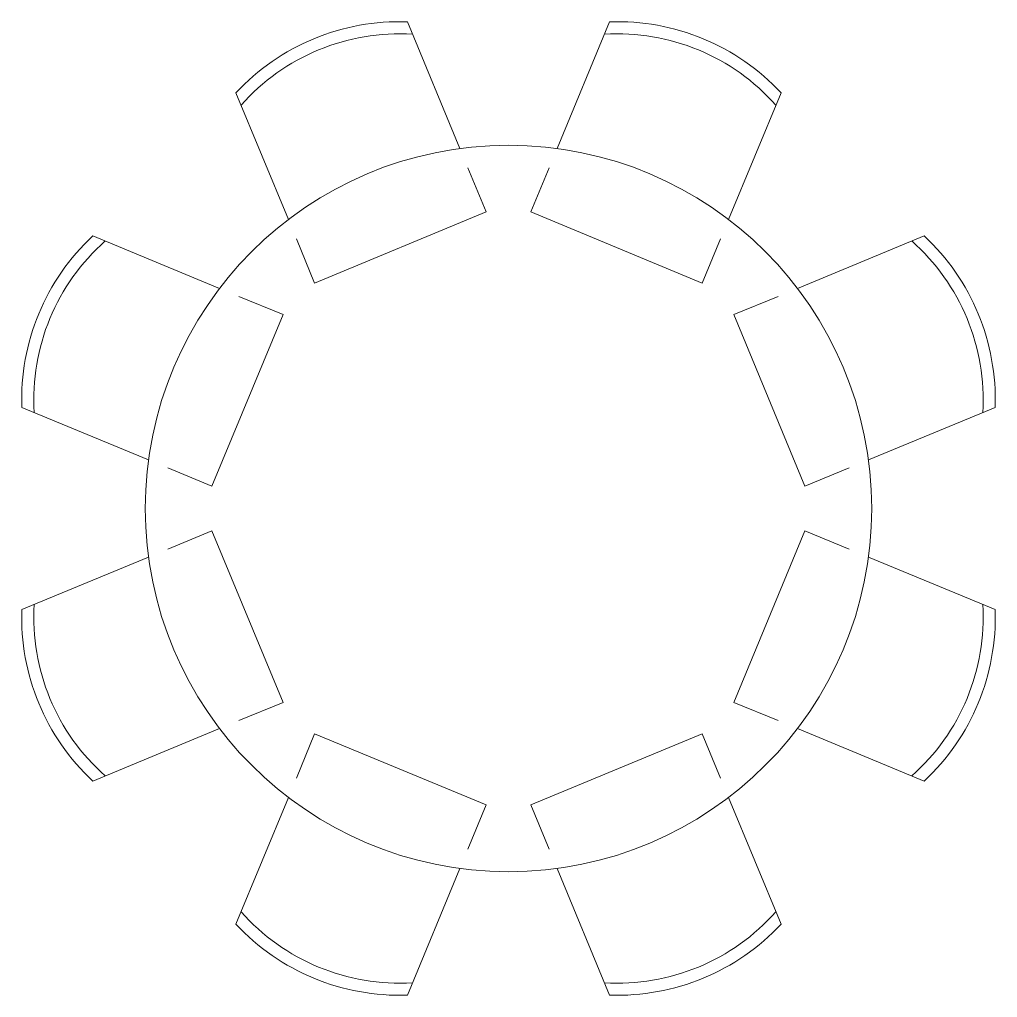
# Model space of a CAD drawing. Header units: inches. Extents: x 35258 to 134537, y 25067 to 83300.
# Drawn here: x 55737.63 to 55739.245, y 26058.87 to 26060.485 of the extents above; entities that cross this region are included whole.
import ezdxf

# ---------------------------------------------------------------- set-up
doc = ezdxf.new("R2010")
doc.units = ezdxf.units.IN
doc.header["$LTSCALE"] = 5
doc.header["$MEASUREMENT"] = 0
doc.layers.add('E. Fixture', color=6, linetype='Continuous', lineweight=20)

# ---------------------------------------------------------------- blocks, each defined once
blk = doc.blocks.new('10')
for p, q in [((4006.8662, 12787.1103), (4006.7362, 12787.4243)), ((4007.2373, 12787.4243), (4007.1072, 12787.1103)), ((4006.3112, 12787.2483), (4006.4412, 12786.9343)), ((4007.5322, 12786.9343), (4007.6622, 12787.2483)), ((4006.9313, 12786.9532), (4006.8861, 12787.0624)), ((4007.0874, 12787.0624), (4007.0421, 12786.9532)), ((4006.5063, 12786.7771), (4006.9313, 12786.9532)), ((4007.0421, 12786.9532), (4007.4671, 12786.7771)), ((4006.2708, 12786.7639), (4005.9568, 12786.894)), ((4008.0166, 12786.894), (4007.7026, 12786.7639)), ((4006.4611, 12786.8864), (4006.5063, 12786.7771)), ((4007.4671, 12786.7771), (4007.5123, 12786.8864)), ((4006.428, 12786.6988), (4006.3187, 12786.7441)), ((4007.6547, 12786.7441), (4007.5454, 12786.6988)), ((4006.252, 12786.2738), (4006.428, 12786.6988)), ((4007.5454, 12786.6988), (4007.7214, 12786.2738)), ((4005.7808, 12786.469), (4006.0948, 12786.3389)), ((4007.8786, 12786.3389), (4008.1926, 12786.469)), ((4006.1427, 12786.3191), (4006.252, 12786.2738)), ((4007.7214, 12786.2738), (4007.8307, 12786.3191)), ((4006.252, 12786.163), (4006.1427, 12786.1178)), ((4006.428, 12785.7381), (4006.252, 12786.163)), ((4007.7214, 12786.163), (4007.5454, 12785.7381)), ((4007.8307, 12786.1178), (4007.7214, 12786.163)), ((4006.0948, 12786.0979), (4005.7808, 12785.9679)), ((4008.1926, 12785.9679), (4007.8786, 12786.0979)), ((4006.3187, 12785.6928), (4006.428, 12785.7381)), ((4007.5454, 12785.7381), (4007.6547, 12785.6928)), ((4005.9568, 12785.5429), (4006.2708, 12785.673)), ((4006.5063, 12785.6597), (4006.4611, 12785.5504)), ((4006.9313, 12785.4837), (4006.5063, 12785.6597)), ((4007.4671, 12785.6597), (4007.0421, 12785.4837)), ((4007.5123, 12785.5504), (4007.4671, 12785.6597)), ((4007.7026, 12785.673), (4008.0166, 12785.5429)), ((4006.4412, 12785.5026), (4006.3112, 12785.1886)), ((4007.6622, 12785.1886), (4007.5322, 12785.5026)), ((4006.8861, 12785.3744), (4006.9313, 12785.4837)), ((4007.0421, 12785.4837), (4007.0874, 12785.3744)), ((4006.7362, 12785.0125), (4006.8662, 12785.3265)), ((4007.1072, 12785.3265), (4007.2373, 12785.0125))]:
    blk.add_line(p, q)
blk.add_circle((4006.9867, 12786.2184), 0.9)
for centre, radius, start, end in [((4006.7165, 12786.8707), 0.554, 87.9705, 137.0295), ((4007.2569, 12786.8707), 0.554, 42.9705, 92.0295), ((4006.7165, 12786.8707), 0.524, 86.4643, 138.5357), ((4007.2569, 12786.8707), 0.524, 41.4643, 93.5357), ((4006.3345, 12786.4886), 0.554, 132.9705, 182.0295), ((4007.639, 12786.4886), 0.554, 357.9705, 47.0295), ((4006.3345, 12786.4886), 0.524, 131.4643, 183.5357), ((4007.639, 12786.4886), 0.524, 356.4643, 48.5357), ((4006.3345, 12785.9483), 0.524, 176.4643, 228.5357), ((4007.639, 12785.9483), 0.524, 311.4643, 3.5357), ((4006.3345, 12785.9483), 0.554, 177.9705, 227.0295), ((4007.639, 12785.9483), 0.554, 312.9705, 2.0295), ((4006.7165, 12785.5662), 0.524, 221.4643, 273.5357), ((4007.2569, 12785.5662), 0.524, 266.4643, 318.5357), ((4006.7165, 12785.5662), 0.554, 222.9705, 272.0295), ((4007.2569, 12785.5662), 0.554, 267.9705, 317.0295)]:
    blk.add_arc(centre, radius, start, end)

msp = doc.modelspace()

# ---------------------------------------------------------------- block references
at = {"layer": 'E. Fixture', "lineweight": 5, "xscale": 0.6667228028454701, "yscale": 0.6667228028454701, "zscale": 0.6667228028454701, "rotation": 90}
msp.add_blockref('10', (64263.3007, 23388.128), dxfattribs=at)

doc.saveas('drawing.dxf')
